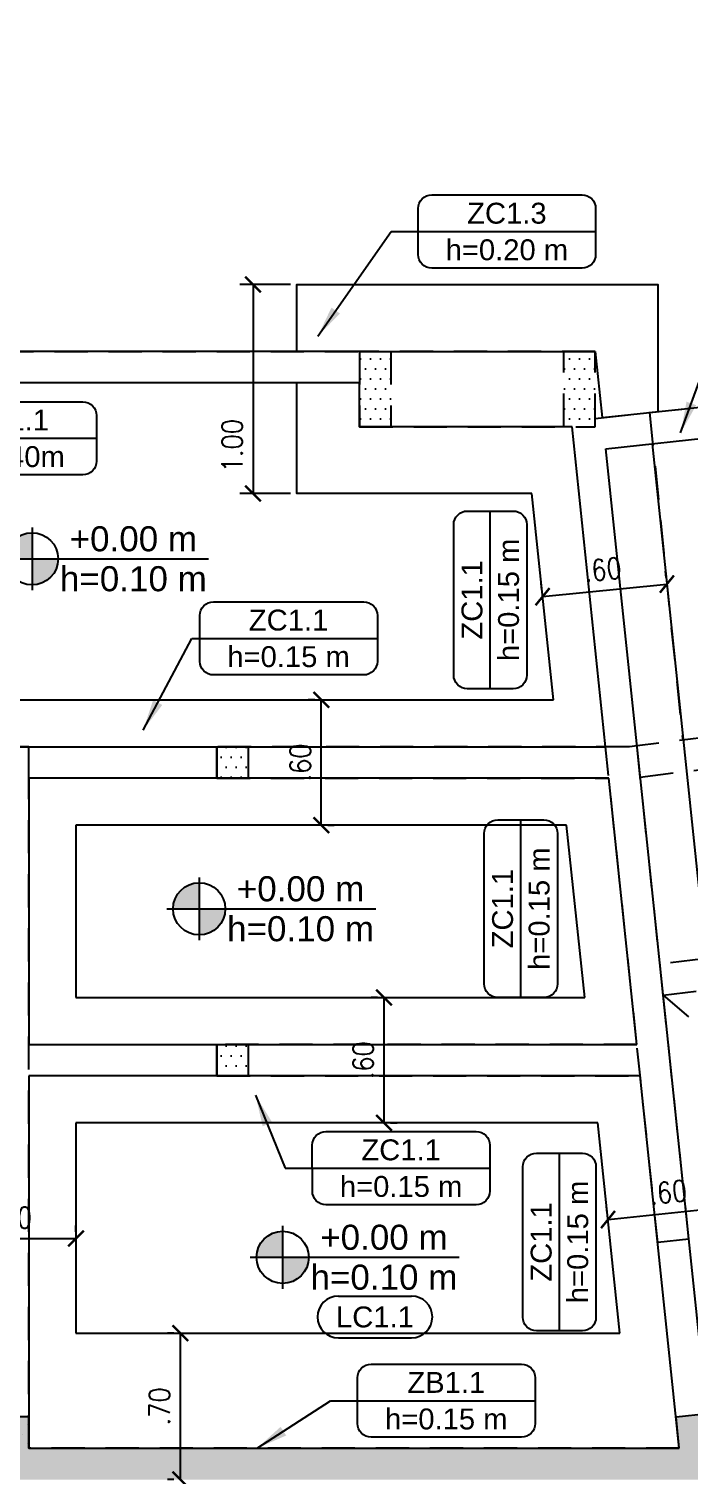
# Model space of a CAD drawing. Header units: millimetres. Extents: x -2.2 to 45.5, y -6.4 to 21.6.
# Drawn here: x 20.06 to 23.22, y -0.05 to 6.87 of the extents above; entities that cross this region are included whole.
import ezdxf
from ezdxf.enums import TextEntityAlignment as Align

# ---------------------------------------------------------------- set-up
doc = ezdxf.new("R2010")
doc.units = ezdxf.units.MM
doc.header["$LTSCALE"] = 0.05
doc.linetypes.add('HIDDEN2', pattern=[4.7625, 3.175, -1.5875])
for name, color, linetype in [('ACOTADO', 2, 'Continuous'), ('CIMENTACIÓN$0$CANT_VIS', 3, 'Continuous'), ('PLANTA BAJA$0$CONT_CORTE', 2, 'HIDDEN2'), ('PLANTA BAJA$0$PRETIL', 2, 'HIDDEN2'), ('TXT_IND', 2, 'Continuous')]:
    doc.layers.add(name, color=color, linetype=linetype)
doc.styles.add('ACOTAMIENTOS', font='romans.shx', dxfattribs={"width": 0.85})
doc.styles.add('ARIAL', font='arial.ttf')
doc.styles.get("Standard").update_dxf_attribs({"font": 'romans.shx'})
doc.dimstyles.new('ACOTA_50', dxfattribs={"dimscale": 0.05, "dimtxt": 2, "dimasz": 1.5, "dimexe": 1.25, "dimexo": 0.625, "dimgap": 1, "dimtad": 1, "dimzin": 4, "dimdsep": 46, "dimtxsty": 'ACOTAMIENTOS', "dimblk1": 'ARCHTICK', "dimblk2": 'ARCHTICK', "dimsah": 1, "dimcen": 1.5, "dimclrd": 1, "dimclre": 1, "dimclrt": 256, "dimadec": 0, "dimazin": 0, "dimtfac": 1, "dimtofl": 0, "dimtmove": 2, "dimatfit": 3, "dimfxl": 0, "dimtolj": 1, "dimtzin": 0, "dimarcsym": 0})

# ---------------------------------------------------------------- blocks, each defined once
blk = doc.blocks.new('ETZ')
at = {"layer": 'TXT_IND', "color": 1}
blk.add_line((-0.425, 0), (0.425, 0), dxfattribs=at)
at = {"layer": 'TXT_IND', "color": 2}
blk.add_lwpolyline([(-0.36, -0.175, -0.414214), (-0.425, -0.11), (-0.425, 0.11, -0.414214), (-0.36, 0.175), (0.36, 0.175, -0.414214), (0.425, 0.11), (0.425, -0.11, -0.414214), (0.36, -0.175)], format="xyb", close=True, dxfattribs=at)
at = {"layer": 'TXT_IND', "color": 3, "width": 0.95}
for tag, p in [('ZAPATA', (0, 0.0875)), ('h=', (0, -0.0875))]:
    blk.add_attdef(tag, text='', height=0.1, rotation=0.00023, dxfattribs=at).set_placement(p, align=Align.MIDDLE_CENTER)
blk = doc.blocks.new('_ARCHTICK')
at = {"color": 0, "linetype": 'ByBlock', "const_width": 0.15}
blk.add_lwpolyline([(-0.5, -0.5), (0.5, 0.5)], dxfattribs=at)
blk = doc.blocks.new('NIVEL-PLANTA')
at = {"layer": 'TXT_IND'}
for points in [[(-0.47, 0), (-0.345, 0), (-0.345, 0.125, 0.414214)], [(-0.345, -0.125, 0.414214), (-0.22, 0), (-0.345, 0)]]:
    blk.add_hatch(color=1, dxfattribs=at).paths.add_polyline_path(points)
for p, q in [((-0.345, 0.15), (-0.345, -0.15)), ((-0.5, 0), (0.5, 0)), ((-0.22, 0), (0.5, 0))]:
    blk.add_line(p, q, dxfattribs=at)
at = {"layer": 'TXT_IND', "color": 3}
blk.add_circle((-0.345, 0), 0.125, dxfattribs=at)
at = {"layer": 'TXT_IND', "style": 'ARIAL'}
blk.add_attdef('NIVEL', text='', height=0.12, dxfattribs=at).set_placement((0.14, 0), align=Align.BOTTOM_CENTER)
at = {"layer": 'TXT_IND', "style": 'ARIAL', "width": 0.95}
blk.add_attdef('PERALTE', text='', height=0.12, dxfattribs=at).set_placement((0.14, -0.1911), align=Align.BOTTOM_CENTER)
blk = doc.blocks.new('ETIQUETA')
at = {"layer": 'TXT_IND', "color": 3}
for p, q in [((-0.175, 0.2), (0.175, 0.2)), ((-0.175, 0), (0.175, 0))]:
    blk.add_line(p, q, dxfattribs=at)
for centre, start, end in [((-0.175, 0.1), 90, 270), ((0.175, 0.1), 270, 90)]:
    blk.add_arc(centre, 0.1, start, end, dxfattribs=at)
at = {"layer": 'TXT_IND', "color": 4, "style": 'ARIAL'}
blk.add_attdef('TEXTO', text='', height=0.1, dxfattribs=at).set_placement((0, 0.1), align=Align.MIDDLE_CENTER)
blk = doc.blocks.new('*D123')
at = {"layer": 'ACOTADO', "color": 1, "lineweight": -2}
for p, q in [((20.7516, 0.625), (20.7204, 0.625)), ((20.7829, -0.075), (20.7829, 0.625)), ((20.7516, -0.075), (20.7204, -0.075))]:
    blk.add_line(p, q, dxfattribs=at)
at = {"layer": 'DEFPOINTS', "color": 0}
for p in [(20.7829, 0.625), (20.7829, 0.625), (20.7829, -0.075)]:
    blk.add_point(p, dxfattribs=at)
at = {"layer": 'ACOTADO', "color": 1, "lineweight": -2, "xscale": 0.07500000000000001, "yscale": 0.07500000000000001, "zscale": 0.07500000000000001}
for p, rotation in [((20.7829, 0.625), 90), ((20.7829, -0.075), 270)]:
    blk.add_blockref('_ARCHTICK', p, dxfattribs=dict(at, rotation=rotation))
at = {"layer": 'ACOTADO', "insert": (20.6829, 0.275), "char_height": 0.1, "attachment_point": 5, "rotation": 90, "style": 'ACOTAMIENTOS'}
blk.add_mtext('\\A1;.70', dxfattribs=at)
blk = doc.blocks.new('*D127')
at = {"layer": 'ACOTADO', "color": 1, "lineweight": -2}
for p, q in [((21.7267, 2.2314), (21.6954, 2.2314)), ((21.7579, 1.6314), (21.7579, 2.2314)), ((21.7892, 1.6314), (21.8204, 1.6314))]:
    blk.add_line(p, q, dxfattribs=at)
at = {"layer": 'DEFPOINTS', "color": 0}
for p in [(21.7579, 2.2314), (21.7579, 2.2314), (21.7579, 1.6314)]:
    blk.add_point(p, dxfattribs=at)
at = {"layer": 'ACOTADO', "color": 1, "lineweight": -2, "xscale": 0.07500000000000001, "yscale": 0.07500000000000001, "zscale": 0.07500000000000001}
for p, rotation in [((21.7579, 2.2314), 90), ((21.7579, 1.6314), 270)]:
    blk.add_blockref('_ARCHTICK', p, dxfattribs=dict(at, rotation=rotation))
at = {"layer": 'ACOTADO', "insert": (21.6579, 1.9314), "char_height": 0.1, "attachment_point": 5, "rotation": 90, "style": 'ACOTAMIENTOS'}
blk.add_mtext('\\A1;.60', dxfattribs=at)
blk = doc.blocks.new('*D128')
at = {"layer": 'ACOTADO', "color": 1, "lineweight": -2}
for p, q in [((21.4259, 3.6558), (21.3947, 3.6558)), ((21.4572, 3.0558), (21.4572, 3.6558)), ((21.4884, 3.0558), (21.5197, 3.0558))]:
    blk.add_line(p, q, dxfattribs=at)
at = {"layer": 'DEFPOINTS', "color": 0}
for p in [(21.4572, 3.6558), (21.4572, 3.6558), (21.4572, 3.0558)]:
    blk.add_point(p, dxfattribs=at)
at = {"layer": 'ACOTADO', "color": 1, "lineweight": -2, "xscale": 0.07500000000000001, "yscale": 0.07500000000000001, "zscale": 0.07500000000000001}
for p, rotation in [((21.4572, 3.6558), 90), ((21.4572, 3.0558), 270)]:
    blk.add_blockref('_ARCHTICK', p, dxfattribs=dict(at, rotation=rotation))
at = {"layer": 'ACOTADO', "insert": (21.3572, 3.3558), "char_height": 0.1, "attachment_point": 5, "rotation": 90, "style": 'ACOTAMIENTOS'}
blk.add_mtext('\\A1;.60', dxfattribs=at)
blk = doc.blocks.new('*D134')
at = {"layer": 'ACOTADO', "color": 1, "lineweight": -2}
for p, q in [((19.6827, 1.1094), (19.6827, 1.1407)), ((20.2827, 1.1094), (20.2827, 1.1407)), ((19.6827, 1.0782), (20.2827, 1.0782))]:
    blk.add_line(p, q, dxfattribs=at)
at = {"layer": 'DEFPOINTS', "color": 0}
for p in [(19.6827, 1.0782), (20.2827, 1.0782), (20.2827, 1.0782)]:
    blk.add_point(p, dxfattribs=at)
at = {"layer": 'ACOTADO', "color": 1, "lineweight": -2, "xscale": 0.07500000000000001, "yscale": 0.07500000000000001, "zscale": 0.07500000000000001, "rotation": 180}
blk.add_blockref('_ARCHTICK', (19.6827, 1.0782), dxfattribs=at)
at = {"layer": 'ACOTADO', "color": 1, "lineweight": -2, "xscale": 0.07500000000000001, "yscale": 0.07500000000000001, "zscale": 0.07500000000000001}
blk.add_blockref('_ARCHTICK', (20.2827, 1.0782), dxfattribs=at)
at = {"layer": 'ACOTADO', "insert": (19.9827, 1.1782), "char_height": 0.1, "attachment_point": 5, "style": 'ACOTAMIENTOS'}
blk.add_mtext('\\A1;.60', dxfattribs=at)
blk = doc.blocks.new('*D135')
at = {"layer": 'ACOTADO', "color": 1, "lineweight": -2}
for p, q in [((23.4235, 1.2628), (23.4202, 1.2939)), ((22.8267, 1.2001), (22.8235, 1.2312)), ((22.83, 1.169), (23.4267, 1.2317))]:
    blk.add_line(p, q, dxfattribs=at)
at = {"layer": 'DEFPOINTS', "color": 0}
for p in [(23.4267, 1.2317), (23.4267, 1.2317), (22.83, 1.169)]:
    blk.add_point(p, dxfattribs=at)
at = {"layer": 'ACOTADO', "color": 1, "lineweight": -2, "xscale": 0.07500000000000001, "yscale": 0.07500000000000001, "zscale": 0.07500000000000001}
for p, rotation in [((23.4267, 1.2317), 5.999999999999906), ((22.83, 1.169), 185.9999999999999)]:
    blk.add_blockref('_ARCHTICK', p, dxfattribs=dict(at, rotation=rotation))
at = {"layer": 'ACOTADO', "insert": (23.1179, 1.2998), "char_height": 0.1, "attachment_point": 5, "rotation": 6, "style": 'ACOTAMIENTOS'}
blk.add_mtext('\\A1;.60', dxfattribs=at)
blk = doc.blocks.new('*D136')
at = {"layer": 'ACOTADO', "color": 1, "lineweight": -2}
for p, q in [((23.1088, 4.2404), (23.1057, 4.2715)), ((22.5136, 4.1802), (22.5105, 4.2113)), ((22.5168, 4.1491), (23.112, 4.2093))]:
    blk.add_line(p, q, dxfattribs=at)
at = {"layer": 'DEFPOINTS', "color": 0}
for p in [(23.112, 4.2093), (23.112, 4.2093), (22.5168, 4.1491)]:
    blk.add_point(p, dxfattribs=at)
at = {"layer": 'ACOTADO', "color": 1, "lineweight": -2, "xscale": 0.07500000000000001, "yscale": 0.07500000000000001, "zscale": 0.07500000000000001}
for p, rotation in [((23.112, 4.2093), 5.778528129012372), ((22.5168, 4.1491), 185.7785281290124)]:
    blk.add_blockref('_ARCHTICK', p, dxfattribs=dict(at, rotation=rotation))
at = {"layer": 'ACOTADO', "insert": (22.8043, 4.2787), "char_height": 0.1, "attachment_point": 5, "rotation": 5.77853, "style": 'ACOTAMIENTOS'}
blk.add_mtext('\\A1;.60', dxfattribs=at)
blk = doc.blocks.new('*D138')
at = {"layer": 'ACOTADO', "color": 1, "lineweight": -2}
for p, q in [((21.3097, 5.6424), (21.0682, 5.6424)), ((21.1307, 5.6424), (21.1307, 4.6424)), ((21.3097, 4.6424), (21.0682, 4.6424))]:
    blk.add_line(p, q, dxfattribs=at)
at = {"layer": 'DEFPOINTS', "color": 0}
for p in [(21.3409, 5.6424), (21.1307, 4.6424), (21.3409, 4.6424)]:
    blk.add_point(p, dxfattribs=at)
at = {"layer": 'ACOTADO', "color": 1, "lineweight": -2, "xscale": 0.07500000000000001, "yscale": 0.07500000000000001, "zscale": 0.07500000000000001}
for p, rotation in [((21.1307, 5.6424), 90), ((21.1307, 4.6424), 270)]:
    blk.add_blockref('_ARCHTICK', p, dxfattribs=dict(at, rotation=rotation))
at = {"layer": 'ACOTADO', "insert": (21.0307, 4.8717), "char_height": 0.1, "attachment_point": 5, "rotation": 90, "style": 'ACOTAMIENTOS'}
blk.add_mtext('\\A1;1.00', dxfattribs=at)
blk = doc.blocks.new('PLANTA BAJA')
at = {"layer": 'PLANTA BAJA$0$PRETIL'}
h = blk.add_hatch(dxfattribs=at)
h.set_pattern_fill('DOTS', color=256, scale=0.03)
h.paths.add_polyline_path([(24.9803, 7.3819), (24.9494, 7.4044), (24.8458, 7.3935), (25.4848, 1.3137), (25.4893, 1.3099), (25.4853, 1.3095), (25.615, 0.075), (24.4555, 0.075), (23.3221, 0.075), (23.3047, 0.2399), (23.1556, 0.2242), (23.1712, 0.075), (20.0577, 0.075), (20.0577, 0.225), (19.9077, 0.225), (19.9077, 0.075), (16.2038, 0.075), (16.2038, 0.225), (16.0538, 0.225), (16.0538, 0.075), (12.4929, 0.075), (12.4929, 0.736), (12.3429, 0.736), (12.3429, 0.075), (0.0425, 0.075), (0.0425, 0.736), (-0.1075, 0.736), (-0.1075, -0.075), (25.6746, -0.075), (25.7631, -0.0657)])
h = blk.add_hatch(dxfattribs=at)
h.set_pattern_fill('DOTS', color=256, scale=0.03)
h.paths.add_polyline_path([(21.7909, 5.3224), (21.6409, 5.3224), (21.6409, 4.9624), (21.7909, 4.9624)])
h = blk.add_hatch(dxfattribs=at)
h.set_pattern_fill('DOTS', color=256, scale=0.03)
h.paths.add_polyline_path([(22.7686, 5.3224), (22.6186, 5.3224), (22.6186, 4.9624), (22.7686, 4.9624)])
h = blk.add_hatch(dxfattribs=at)
h.set_pattern_fill('DOTS', color=256, scale=0.03)
h.paths.add_polyline_path([(21.1077, 3.4308), (20.9577, 3.4308), (20.9577, 3.2808), (21.1077, 3.2808)])
h = blk.add_hatch(dxfattribs=at)
h.set_pattern_fill('DOTS', color=256, scale=0.03)
h.paths.add_polyline_path([(21.1077, 2.0064), (20.9577, 2.0064), (20.9577, 1.8564), (21.1077, 1.8564)])
h = blk.add_hatch(dxfattribs=at)
h.set_pattern_fill('DOTS', color=256, scale=0.03)
h.paths.add_polyline_path([(20.0577, 0.225), (19.9077, 0.225), (19.9077, 0.075), (20.0577, 0.075)])
at = {"layer": 'PLANTA BAJA$0$CONT_CORTE'}
for p, q in [((22.7686, 5.3224), (21.6409, 5.3224)), ((21.6409, 5.3224), (21.6409, 4.9624)), ((21.7909, 5.3224), (21.7909, 4.9624)), ((22.6186, 4.9624), (22.6186, 5.3224)), ((22.7686, 4.9624), (22.7686, 5.3224)), ((21.6409, 4.9624), (22.7686, 4.9624)), ((20.0577, 3.4308), (16.9934, 3.4308)), ((20.0577, 3.2808), (20.0577, 3.4308)), ((22.9328, 3.4308), (20.9577, 3.4308)), ((20.9577, 3.4308), (20.9577, 3.2808)), ((22.9682, 2.0064), (22.8185, 3.4308)), ((22.9689, 3.4353), (22.9328, 3.4308)), ((23.0943, 2.2417), (22.9689, 3.4353)), ((20.0577, 0.075), (20.0577, 3.2808)), ((20.9577, 3.2808), (22.8343, 3.2808)), ((23.2169, 1.0753), (23.0943, 2.2417)), ((22.9682, 2.0064), (20.9577, 2.0064)), ((20.9577, 2.0064), (20.9577, 1.8564)), ((23.0678, 1.0596), (22.9682, 2.0064)), ((20.9577, 1.8564), (22.984, 1.8564)), ((23.2169, 1.0753), (23.0678, 1.0596)), ((20.0577, 0.225), (19.9077, 0.225)), ((23.3047, 0.2399), (23.1556, 0.2242)), ((23.1712, 0.075), (23.1556, 0.2242)), ((23.1712, 0.075), (20.0577, 0.075))]:
    blk.add_line(p, q, dxfattribs=at)
for points in [[(20.9577, 3.4308), (21.1077, 3.4308), (21.1077, 3.2808), (20.9577, 3.2808)], [(20.9577, 2.0064), (21.1077, 2.0064), (21.1077, 1.8564), (20.9577, 1.8564)]]:
    blk.add_lwpolyline(points, close=True, dxfattribs=at)
at = {"layer": 'PLANTA BAJA$0$PRETIL'}
for p, q in [((15.2641, 5.3224), (21.6409, 5.3224)), ((22.7686, 5.002), (25.071, 5.2507)), ((23.0289, 5.0301), (23.1875, 3.4626)), ((24.1007, 3.5763), (22.9689, 3.4353)), ((22.9846, 3.2861), (23.9669, 3.4085)), ((24.0576, 2.5128), (23.0787, 2.3909)), ((23.0943, 2.2417), (24.2216, 2.3821)), ((23.0943, 2.2417), (24.3441, 1.1709))]:
    blk.add_line(p, q, dxfattribs=at)

msp = doc.modelspace()

# ---------------------------------------------------------------- linework, layer by layer
at = {"layer": 'CIMENTACIÓN$0$CANT_VIS'}
for p, q in [((21.6409, 5.3224), (15.2641, 5.3224)), ((22.8038, 5.0058), (25.071, 5.2507)), ((21.6409, 5.1724), (15.2641, 5.1724)), ((22.8195, 4.8566), (25.0872, 5.1016)), ((22.8185, 3.4308), (22.6576, 4.9624)), ((22.5686, 3.6558), (22.4649, 4.6424)), ((22.8343, 3.2808), (20.0577, 3.2808)), ((22.9682, 2.0064), (22.8343, 3.2808)), ((22.6317, 3.0558), (20.2827, 3.0558)), ((22.7184, 2.2314), (22.6317, 3.0558)), ((20.2827, 2.2314), (22.7184, 2.2314)), ((20.0577, 2.0064), (22.9682, 2.0064)), ((20.2827, 0.625), (22.8872, 0.625))]:
    msp.add_line(p, q, dxfattribs=at)
for points in [[(21.3409, 5.3224), (21.3409, 5.6424), (23.0686, 5.6424), (23.0686, 5.0344)], [(21.6409, 5.3224), (22.7686, 5.3224)], [(22.8038, 5.0058), (22.7705, 5.3224)], [(22.4649, 4.6424), (21.3409, 4.6424), (21.3409, 5.1724)], [(22.6576, 4.9624), (21.6409, 4.9624), (21.6409, 5.1724)], [(23.3221, 0.075), (22.8195, 4.8566)], [(23.4905, 0.625), (23.0433, 4.8801)], [(15.4891, 3.6558), (22.5686, 3.6558)], [(15.2641, 3.4308), (20.0577, 3.4308)], [(20.0577, 3.4308), (22.8185, 3.4308)], [(20.0577, 3.2808), (20.0577, 2.0064)], [(20.2827, 3.0558), (20.2827, 2.2314)], [(20.0577, 1.8564), (20.0577, 0.075), (23.1712, 0.075)], [(22.984, 1.8564), (20.0577, 1.8564)], [(23.1712, 0.075), (22.984, 1.8564)], [(20.2827, 1.6314), (20.2827, 0.625)], [(22.7814, 1.6314), (20.2827, 1.6314)], [(22.8872, 0.625), (22.7814, 1.6314)]]:
    msp.add_lwpolyline(points, dxfattribs=at)

# ---------------------------------------------------------------- block references
msp.add_blockref('PLANTA BAJA', (0, 0))
at = {"layer": 'TXT_IND'}
ref = msp.add_blockref('ETZ', (22.3458, 5.8962), dxfattribs=dict(at, rotation=0.0003040868025454621))
ref.add_attrib('ZAPATA', 'ZC1.3', dxfattribs={"color": 3, "height": 0.1, "style": 'ARIAL'}).set_placement((22.3458, 5.9837), align=Align.MIDDLE_CENTER)
ref.add_attrib('h=', 'h=0.20 m', dxfattribs={"color": 3, "height": 0.1, "style": 'ARIAL'}).set_placement((22.3458, 5.8087), align=Align.MIDDLE_CENTER)
ref = msp.add_blockref('ETZ', (19.956, 4.9066), dxfattribs=dict(at, rotation=0.0003040868025454623))
ref.add_attrib('ZAPATA', 'CD1.1', dxfattribs={"color": 3, "height": 0.1, "style": 'ARIAL'}).set_placement((19.956, 4.9941), align=Align.MIDDLE_CENTER)
ref.add_attrib('h=', 'h=0.40m', dxfattribs={"color": 3, "height": 0.1, "style": 'ARIAL'}).set_placement((19.956, 4.8191), align=Align.MIDDLE_CENTER)
ref = msp.add_blockref('ETZ', (22.2662, 4.1337), dxfattribs=dict(at, rotation=90.00030408680256))
ref.add_attrib('ZAPATA', 'ZC1.1', dxfattribs={"color": 3, "height": 0.1, "rotation": 90, "style": 'ARIAL'}).set_placement((22.1787, 4.1337), align=Align.MIDDLE_CENTER)
ref.add_attrib('h=', 'h=0.15 m', dxfattribs={"color": 3, "height": 0.1, "rotation": 90, "style": 'ARIAL'}).set_placement((22.3537, 4.1337), align=Align.MIDDLE_CENTER)
ref = msp.add_blockref('NIVEL-PLANTA', (20.4177, 4.33), dxfattribs=at)
ref.add_attrib('NIVEL', '+0.00 m', dxfattribs={"height": 0.12, "style": 'ARIAL'}).set_placement((20.5577, 4.33), align=Align.BOTTOM_CENTER)
ref.add_attrib('PERALTE', 'h=0.10 m', dxfattribs={"height": 0.12, "style": 'ARIAL'}).set_placement((20.5577, 4.1389), align=Align.BOTTOM_CENTER)
ref = msp.add_blockref('ETZ', (21.3007, 3.9496), dxfattribs=dict(at, rotation=0.0003040868025454624))
ref.add_attrib('ZAPATA', 'ZC1.1', dxfattribs={"color": 3, "height": 0.1, "style": 'ARIAL'}).set_placement((21.3007, 4.0371), align=Align.MIDDLE_CENTER)
ref.add_attrib('h=', 'h=0.15 m', dxfattribs={"color": 3, "height": 0.1, "style": 'ARIAL'}).set_placement((21.3007, 3.8621), align=Align.MIDDLE_CENTER)
ref = msp.add_blockref('ETZ', (22.4126, 2.6564), dxfattribs=dict(at, rotation=90.00030408680256))
ref.add_attrib('ZAPATA', 'ZC1.1', dxfattribs={"color": 3, "height": 0.1, "rotation": 90, "style": 'ARIAL'}).set_placement((22.3251, 2.6564), align=Align.MIDDLE_CENTER)
ref.add_attrib('h=', 'h=0.15 m', dxfattribs={"color": 3, "height": 0.1, "rotation": 90, "style": 'ARIAL'}).set_placement((22.5001, 2.6564), align=Align.MIDDLE_CENTER)
ref = msp.add_blockref('NIVEL-PLANTA', (21.218, 2.6555), dxfattribs=at)
ref.add_attrib('NIVEL', '+0.00 m', dxfattribs={"height": 0.12, "style": 'ARIAL'}).set_placement((21.358, 2.6555), align=Align.BOTTOM_CENTER)
ref.add_attrib('PERALTE', 'h=0.10 m', dxfattribs={"height": 0.12, "style": 'ARIAL'}).set_placement((21.358, 2.4644), align=Align.BOTTOM_CENTER)
ref = msp.add_blockref('ETZ', (21.8395, 1.415), dxfattribs=dict(at, rotation=0.0003040868025454621))
ref.add_attrib('ZAPATA', 'ZC1.1', dxfattribs={"color": 3, "height": 0.1, "style": 'ARIAL'}).set_placement((21.8395, 1.5025), align=Align.MIDDLE_CENTER)
ref.add_attrib('h=', 'h=0.15 m', dxfattribs={"color": 3, "height": 0.1, "style": 'ARIAL'}).set_placement((21.8395, 1.3275), align=Align.MIDDLE_CENTER)
ref = msp.add_blockref('ETZ', (22.5974, 1.0617), dxfattribs=dict(at, rotation=90.00030408680256))
ref.add_attrib('ZAPATA', 'ZC1.1', dxfattribs={"color": 3, "height": 0.1, "rotation": 90, "style": 'ARIAL'}).set_placement((22.5099, 1.0617), align=Align.MIDDLE_CENTER)
ref.add_attrib('h=', 'h=0.15 m', dxfattribs={"color": 3, "height": 0.1, "rotation": 90, "style": 'ARIAL'}).set_placement((22.6849, 1.0617), align=Align.MIDDLE_CENTER)
ref = msp.add_blockref('NIVEL-PLANTA', (21.6172, 0.9882), dxfattribs=at)
ref.add_attrib('NIVEL', '+0.00 m', dxfattribs={"height": 0.12, "style": 'ARIAL'}).set_placement((21.7572, 0.9882), align=Align.BOTTOM_CENTER)
ref.add_attrib('PERALTE', 'h=0.10 m', dxfattribs={"height": 0.12, "style": 'ARIAL'}).set_placement((21.7572, 0.7972), align=Align.BOTTOM_CENTER)
msp.add_blockref('ETIQUETA', (21.7142, 0.603), dxfattribs=at).add_auto_attribs({'TEXTO': 'LC1.1'})
ref = msp.add_blockref('ETZ', (22.0557, 0.3024), dxfattribs=dict(at, rotation=0.0003040868025609238))
ref.add_attrib('ZAPATA', 'ZB1.1', dxfattribs={"color": 3, "height": 0.1, "style": 'ARIAL'}).set_placement((22.0557, 0.3899), align=Align.MIDDLE_CENTER)
ref.add_attrib('h=', 'h=0.15 m', dxfattribs={"color": 3, "height": 0.1, "style": 'ARIAL'}).set_placement((22.0557, 0.2149), align=Align.MIDDLE_CENTER)

# ---------------------------------------------------------------- dimensions: what is measured, and where the dimension line sits
at = {"layer": 'ACOTADO'}
dim = msp.add_linear_dim(base=(21.1307, 4.6424), p1=(21.3409, 5.6424), p2=(21.3409, 4.6424), angle=270, dimstyle='ACOTA_50', dxfattribs=at)
dim.commit()
dim.dimension.update_dxf_attribs({"geometry": '*D138', "text_midpoint": (21.0307, 4.8717), "dimtype": 161})
for p1, p2, picture, middle in [((22.5168, 4.1491), (23.112, 4.2093), '*D136', (22.8043, 4.2787)), ((21.4572, 3.0558), (21.4572, 3.6558), '*D128', (21.3572, 3.3558)), ((21.7579, 1.6314), (21.7579, 2.2314), '*D127', (21.6579, 1.9314)), ((22.83, 1.169), (23.4267, 1.2317), '*D135', (23.1179, 1.2998)), ((19.6827, 1.0782), (20.2827, 1.0782), '*D134', (19.9827, 1.1782)), ((20.7829, -0.075), (20.7829, 0.625), '*D123', (20.6829, 0.275))]:
    dim = msp.add_aligned_dim(p1=p1, p2=p2, distance=0, dimstyle='ACOTA_50', dxfattribs=at)
    dim.commit()
    dim.dimension.update_dxf_attribs({"geometry": picture, "text_midpoint": middle})

# ---------------------------------------------------------------- leaders
at = {"layer": 'TXT_IND'}
for points in [[(21.4402, 5.395), (21.7916, 5.8962), (22.0045, 5.8962)], [(23.1777, 4.9324), (23.3011, 5.2718), (23.4373, 5.2865)], [(20.6039, 3.5102), (20.8379, 3.9496), (20.9594, 3.9496)], [(21.1426, 1.7633), (21.2852, 1.415), (21.4981, 1.415)], [(21.15, 0.075), (21.5014, 0.3024), (21.7143, 0.3024)]]:
    msp.add_leader(points, dimstyle='ACOTA_50', override={"dimasz": 3, "dimgap": 1, "dimtad": 0}, dxfattribs=at)

doc.saveas('drawing.dxf')
